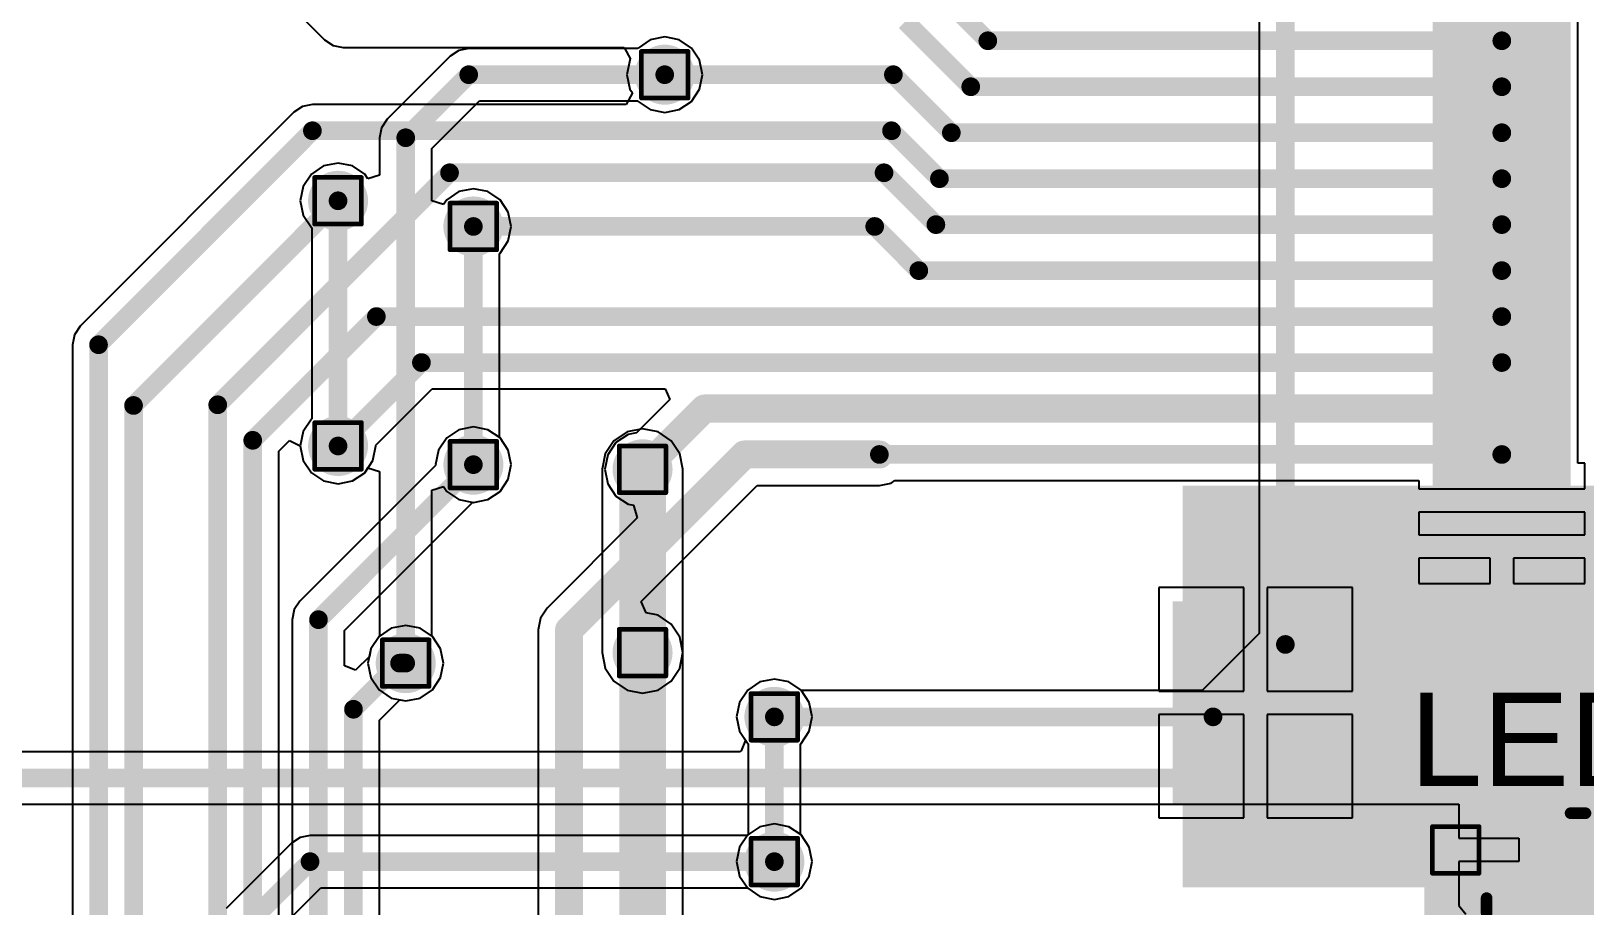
# Model space of a CAD drawing. Header units: millimetres. Extents: x -0.3 to 10.3, y -0.3 to 3.7.
# Drawn here: x 0.453 to 1.119, y 1.629 to 2.004 of the extents above; entities that cross this region are included whole.
import ezdxf

# ---------------------------------------------------------------- set-up
doc = ezdxf.new("R2010")
doc.units = ezdxf.units.MM
doc.header["$MEASUREMENT"] = 0
for name, color, linetype in [('BottomLayer', 5, 'Continuous'), ('BottomPaste', 16, 'Continuous'), ('BottomSolder', 6, 'Continuous'), ('DrillDrawing', 1, 'Continuous'), ('TopLayer', 1, 'Continuous'), ('TopOverlay', 2, 'Continuous'), ('TopPaste', 8, 'Continuous'), ('TopSolder', 216, 'Continuous'), ('ViaHoleLayer', 16, 'Continuous')]:
    doc.layers.add(name, color=color, linetype=linetype)
doc.styles.add('Arial', font='', dxfattribs={"height": 0.2})
doc.styles.get('Arial').set_extended_font_data('Arial')

# ---------------------------------------------------------------- blocks, each defined once
blk = doc.blocks.new('AFC01_S20FCC_00_B_1')
at = {"layer": 'BottomLayer'}
for points in [[(-0.21457, 0.02126), (-0.29331, 0.02126), (-0.29331, 0.08425), (-0.21457, 0.08425)], [(0.21457, 0.08425), (0.29331, 0.08425), (0.29331, 0.02126), (0.21457, 0.02126)], [(-0.1811, -0.07835), (-0.19291, -0.07835), (-0.19291, -0.02717), (-0.1811, -0.02717)], [(-0.16142, -0.07835), (-0.17323, -0.07835), (-0.17323, -0.02717), (-0.16142, -0.02717)], [(-0.14173, -0.07835), (-0.15354, -0.07835), (-0.15354, -0.02717), (-0.14173, -0.02717)], [(-0.12205, -0.07835), (-0.13386, -0.07835), (-0.13386, -0.02717), (-0.12205, -0.02717)], [(-0.10236, -0.07835), (-0.11417, -0.07835), (-0.11417, -0.02717), (-0.10236, -0.02717)], [(-0.08268, -0.07835), (-0.09449, -0.07835), (-0.09449, -0.02717), (-0.08268, -0.02717)], [(-0.06299, -0.07835), (-0.0748, -0.07835), (-0.0748, -0.02717), (-0.06299, -0.02717)], [(-0.04331, -0.07835), (-0.05512, -0.07835), (-0.05512, -0.02717), (-0.04331, -0.02717)], [(-0.02362, -0.07835), (-0.03543, -0.07835), (-0.03543, -0.02717), (-0.02362, -0.02717)], [(-0.00394, -0.07835), (-0.01575, -0.07835), (-0.01575, -0.02717), (-0.00394, -0.02717)], [(0.01575, -0.07835), (0.00394, -0.07835), (0.00394, -0.02717), (0.01575, -0.02717)], [(0.03543, -0.07835), (0.02362, -0.07835), (0.02362, -0.02717), (0.03543, -0.02717)], [(0.05512, -0.07835), (0.04331, -0.07835), (0.04331, -0.02717), (0.05512, -0.02717)], [(0.0748, -0.07835), (0.06299, -0.07835), (0.06299, -0.02717), (0.0748, -0.02717)], [(0.09449, -0.07835), (0.08268, -0.07835), (0.08268, -0.02717), (0.09449, -0.02717)], [(0.11417, -0.07835), (0.10236, -0.07835), (0.10236, -0.02717), (0.11417, -0.02717)], [(0.13386, -0.07835), (0.12205, -0.07835), (0.12205, -0.02717), (0.13386, -0.02717)], [(0.15354, -0.07835), (0.14173, -0.07835), (0.14173, -0.02717), (0.15354, -0.02717)], [(0.17323, -0.07835), (0.16142, -0.07835), (0.16142, -0.02717), (0.17323, -0.02717)], [(0.19291, -0.07835), (0.1811, -0.07835), (0.1811, -0.02717), (0.19291, -0.02717)]]:
    blk.add_hatch(color=5, dxfattribs=at).paths.add_polyline_path(points)
at = {"layer": 'BottomPaste'}
for points in [[(-0.21457, 0.02126), (-0.29331, 0.02126), (-0.29331, 0.08425), (-0.21457, 0.08425)], [(0.21457, 0.08425), (0.29331, 0.08425), (0.29331, 0.02126), (0.21457, 0.02126)], [(-0.1811, -0.07835), (-0.19291, -0.07835), (-0.19291, -0.02717), (-0.1811, -0.02717)], [(-0.16142, -0.07835), (-0.17323, -0.07835), (-0.17323, -0.02717), (-0.16142, -0.02717)], [(-0.14173, -0.07835), (-0.15354, -0.07835), (-0.15354, -0.02717), (-0.14173, -0.02717)], [(-0.12205, -0.07835), (-0.13386, -0.07835), (-0.13386, -0.02717), (-0.12205, -0.02717)], [(-0.10236, -0.07835), (-0.11417, -0.07835), (-0.11417, -0.02717), (-0.10236, -0.02717)], [(-0.08268, -0.07835), (-0.09449, -0.07835), (-0.09449, -0.02717), (-0.08268, -0.02717)], [(-0.06299, -0.07835), (-0.0748, -0.07835), (-0.0748, -0.02717), (-0.06299, -0.02717)], [(-0.04331, -0.07835), (-0.05512, -0.07835), (-0.05512, -0.02717), (-0.04331, -0.02717)], [(-0.02362, -0.07835), (-0.03543, -0.07835), (-0.03543, -0.02717), (-0.02362, -0.02717)], [(-0.00394, -0.07835), (-0.01575, -0.07835), (-0.01575, -0.02717), (-0.00394, -0.02717)], [(0.01575, -0.07835), (0.00394, -0.07835), (0.00394, -0.02717), (0.01575, -0.02717)], [(0.03543, -0.07835), (0.02362, -0.07835), (0.02362, -0.02717), (0.03543, -0.02717)], [(0.05512, -0.07835), (0.04331, -0.07835), (0.04331, -0.02717), (0.05512, -0.02717)], [(0.0748, -0.07835), (0.06299, -0.07835), (0.06299, -0.02717), (0.0748, -0.02717)], [(0.09449, -0.07835), (0.08268, -0.07835), (0.08268, -0.02717), (0.09449, -0.02717)], [(0.11417, -0.07835), (0.10236, -0.07835), (0.10236, -0.02717), (0.11417, -0.02717)], [(0.13386, -0.07835), (0.12205, -0.07835), (0.12205, -0.02717), (0.13386, -0.02717)], [(0.15354, -0.07835), (0.14173, -0.07835), (0.14173, -0.02717), (0.15354, -0.02717)], [(0.17323, -0.07835), (0.16142, -0.07835), (0.16142, -0.02717), (0.17323, -0.02717)], [(0.19291, -0.07835), (0.1811, -0.07835), (0.1811, -0.02717), (0.19291, -0.02717)]]:
    blk.add_hatch(color=16, dxfattribs=at).paths.add_polyline_path(points)
at = {"layer": 'BottomSolder'}
for points in [[(-0.21057, 0.01726), (-0.29731, 0.01726), (-0.29731, 0.08825), (-0.21057, 0.08825)], [(0.21057, 0.08825), (0.29731, 0.08825), (0.29731, 0.01726), (0.21057, 0.01726)], [(-0.1771, -0.08235), (-0.19691, -0.08235), (-0.19691, -0.02317), (-0.1771, -0.02317)], [(-0.15742, -0.08235), (-0.17723, -0.08235), (-0.17723, -0.02317), (-0.15742, -0.02317)], [(-0.13773, -0.08235), (-0.15754, -0.08235), (-0.15754, -0.02317), (-0.13773, -0.02317)], [(-0.11805, -0.08235), (-0.13786, -0.08235), (-0.13786, -0.02317), (-0.11805, -0.02317)], [(-0.09836, -0.08235), (-0.11817, -0.08235), (-0.11817, -0.02317), (-0.09836, -0.02317)], [(-0.07868, -0.08235), (-0.09849, -0.08235), (-0.09849, -0.02317), (-0.07868, -0.02317)], [(-0.05899, -0.08235), (-0.0788, -0.08235), (-0.0788, -0.02317), (-0.05899, -0.02317)], [(-0.03931, -0.08235), (-0.05912, -0.08235), (-0.05912, -0.02317), (-0.03931, -0.02317)], [(-0.01962, -0.08235), (-0.03943, -0.08235), (-0.03943, -0.02317), (-0.01962, -0.02317)], [(0.00006, -0.08235), (-0.01975, -0.08235), (-0.01975, -0.02317), (0.00006, -0.02317)], [(0.01975, -0.08235), (-0.00006, -0.08235), (-0.00006, -0.02317), (0.01975, -0.02317)], [(0.03943, -0.08235), (0.01962, -0.08235), (0.01962, -0.02317), (0.03943, -0.02317)], [(0.05912, -0.08235), (0.03931, -0.08235), (0.03931, -0.02317), (0.05912, -0.02317)], [(0.0788, -0.08235), (0.05899, -0.08235), (0.05899, -0.02317), (0.0788, -0.02317)], [(0.09849, -0.08235), (0.07868, -0.08235), (0.07868, -0.02317), (0.09849, -0.02317)], [(0.11817, -0.08235), (0.09836, -0.08235), (0.09836, -0.02317), (0.11817, -0.02317)], [(0.13786, -0.08235), (0.11805, -0.08235), (0.11805, -0.02317), (0.13786, -0.02317)], [(0.15754, -0.08235), (0.13773, -0.08235), (0.13773, -0.02317), (0.15754, -0.02317)], [(0.17723, -0.08235), (0.15742, -0.08235), (0.15742, -0.02317), (0.17723, -0.02317)], [(0.19691, -0.08235), (0.1771, -0.08235), (0.1771, -0.02317), (0.19691, -0.02317)]]:
    blk.add_hatch(color=6, dxfattribs=at).paths.add_polyline_path(points)
blk = doc.blocks.new('SK6812_EC20_5')
at = {"layer": 'TopLayer'}
for points in [[(-0.04134, 0.0374), (-0.00984, 0.0374), (-0.00984, 0.00984), (-0.04134, 0.00984)], [(0.00984, 0.0374), (0.04134, 0.0374), (0.04134, 0.00984), (0.00984, 0.00984)], [(-0.04134, -0.00984), (-0.00984, -0.00984), (-0.00984, -0.0374), (-0.04134, -0.0374)], [(0.00984, -0.00984), (0.04134, -0.00984), (0.04134, -0.0374), (0.00984, -0.0374)]]:
    blk.add_hatch(color=1, dxfattribs=at).paths.add_polyline_path(points)
at = {"layer": 'TopPaste'}
for points in [[(-0.04134, 0.0374), (-0.00984, 0.0374), (-0.00984, 0.00984), (-0.04134, 0.00984)], [(0.00984, 0.0374), (0.04134, 0.0374), (0.04134, 0.00984), (0.00984, 0.00984)], [(-0.04134, -0.00984), (-0.00984, -0.00984), (-0.00984, -0.0374), (-0.04134, -0.0374)], [(0.00984, -0.00984), (0.04134, -0.00984), (0.04134, -0.0374), (0.00984, -0.0374)]]:
    blk.add_hatch(color=8, dxfattribs=at).paths.add_polyline_path(points)
at = {"layer": 'TopSolder'}
for points in [[(-0.04534, 0.0414), (-0.00584, 0.0414), (-0.00584, 0.00584), (-0.04534, 0.00584)], [(0.00584, 0.0414), (0.04534, 0.0414), (0.04534, 0.00584), (0.00584, 0.00584)], [(-0.04534, -0.00584), (-0.00584, -0.00584), (-0.00584, -0.0414), (-0.04534, -0.0414)], [(0.00584, -0.00584), (0.04534, -0.00584), (0.04534, -0.0414), (0.00584, -0.0414)]]:
    blk.add_hatch(color=216, dxfattribs=at).paths.add_polyline_path(points)
at = {"layer": 'TopOverlay', "const_width": 0.005}
for points in [[(-0.00337, 0.03937), (0.003, 0.03937)], [(-0.03937, -0.00337), (-0.03937, 0.003)], [(0.03937, -0.00337), (0.03937, 0.003)], [(0.048, -0.024), (0.053, -0.019)], [(0.053, -0.029), (0.053, -0.019)], [(0.048, -0.024), (0.053, -0.029)], [(-0.00337, -0.03937), (0.003, -0.03937)]]:
    blk.add_lwpolyline(points, dxfattribs=at)
at = {"layer": 'TopOverlay', "const_width": 0.0025}
for points in [[(-0.00462, 0.03937, 1), (-0.00212, 0.03937, 1)], [(0.00175, 0.03937, 1), (0.00425, 0.03937, 1)], [(-0.04062, 0.003, 1), (-0.03812, 0.003, 1)], [(0.03812, 0.003, 1), (0.04062, 0.003, 1)], [(-0.04062, -0.00337, 1), (-0.03812, -0.00337, 1)], [(0.03812, -0.00337, 1), (0.04062, -0.00337, 1)], [(0.05175, -0.019, 1), (0.05425, -0.019, 1)], [(0.05175, -0.019, 1), (0.05425, -0.019, 1)], [(0.04675, -0.024, 1), (0.04925, -0.024, 1)], [(0.04675, -0.024, 1), (0.04925, -0.024, 1)], [(0.05175, -0.029, 1), (0.05425, -0.029, 1)], [(0.05175, -0.029, 1), (0.05425, -0.029, 1)], [(-0.00462, -0.03937, 1), (-0.00212, -0.03937, 1)], [(0.00175, -0.03937, 1), (0.00425, -0.03937, 1)]]:
    blk.add_lwpolyline(points, format="xyb", close=True, dxfattribs=at)

msp = doc.modelspace()

# ---------------------------------------------------------------- hatches: boundary and pattern name
at = {"layer": 'BottomLayer'}
h = msp.add_hatch(color=5, dxfattribs=at)
edge = h.paths.add_edge_path()
edge.add_arc((0.725, 1.985), 0.00886, 0, 360)
h = msp.add_hatch(color=5, dxfattribs=at)
edge = h.paths.add_edge_path()
edge.add_arc((0.585, 1.931), 0.00886, 0, 360)
h = msp.add_hatch(color=5, dxfattribs=at)
edge = h.paths.add_edge_path()
edge.add_arc((0.643, 1.92), 0.00886, 0, 360)
h = msp.add_hatch(color=5, dxfattribs=at)
edge = h.paths.add_edge_path()
edge.add_arc((0.585, 1.826), 0.00886, 0, 360)
h = msp.add_hatch(color=5, dxfattribs=at)
edge = h.paths.add_edge_path()
edge.add_arc((0.643, 1.818), 0.00886, 0, 360)
h = msp.add_hatch(color=5, dxfattribs=at)
edge = h.paths.add_edge_path()
edge.add_arc((0.7155, 1.816), 0.00886, 0, 360)
for points in [[(0.947, 1.637), (1.12612, 1.637), (1.12612, 1.809), (0.947, 1.809)], [(1.12612, 1.67137), (1.05062, 1.67137), (1.05062, 0.61637), (1.12612, 0.61637)]]:
    msp.add_hatch(color=5, dxfattribs=at).paths.add_polyline_path(points)
h = msp.add_hatch(color=5, dxfattribs=at)
edge = h.paths.add_edge_path()
edge.add_arc((0.7155, 1.7375), 0.00886, 0, 360)
h = msp.add_hatch(color=5, dxfattribs=at)
edge = h.paths.add_edge_path()
edge.add_arc((0.614, 1.733), 0.00886, 0, 360)
h = msp.add_hatch(color=5, dxfattribs=at)
edge = h.paths.add_edge_path()
edge.add_arc((0.772, 1.71), 0.00886, 0, 360)
h = msp.add_hatch(color=5, dxfattribs=at)
edge = h.paths.add_edge_path()
edge.add_arc((1.064, 1.65299), 0.00886, 0, 360)
h = msp.add_hatch(color=5, dxfattribs=at)
edge = h.paths.add_edge_path()
edge.add_arc((0.772, 1.648), 0.00886, 0, 360)
at = {"layer": 'BottomSolder'}
h = msp.add_hatch(color=6, dxfattribs=at)
edge = h.paths.add_edge_path()
edge.add_arc((0.725, 1.985), 0.01286, 0, 360)
h = msp.add_hatch(color=6, dxfattribs=at)
edge = h.paths.add_edge_path()
edge.add_arc((0.585, 1.931), 0.01286, 0, 360)
h = msp.add_hatch(color=6, dxfattribs=at)
edge = h.paths.add_edge_path()
edge.add_arc((0.643, 1.92), 0.01286, 0, 360)
h = msp.add_hatch(color=6, dxfattribs=at)
edge = h.paths.add_edge_path()
edge.add_arc((0.585, 1.826), 0.01286, 0, 360)
h = msp.add_hatch(color=6, dxfattribs=at)
edge = h.paths.add_edge_path()
edge.add_arc((0.643, 1.818), 0.01286, 0, 360)
h = msp.add_hatch(color=6, dxfattribs=at)
edge = h.paths.add_edge_path()
edge.add_arc((0.7155, 1.816), 0.01286, 0, 360)
h = msp.add_hatch(color=6, dxfattribs=at)
edge = h.paths.add_edge_path()
edge.add_arc((0.614, 1.733), 0.01286, 0, 360)
h = msp.add_hatch(color=6, dxfattribs=at)
edge = h.paths.add_edge_path()
edge.add_arc((0.7155, 1.7375), 0.01286, 0, 360)
h = msp.add_hatch(color=6, dxfattribs=at)
edge = h.paths.add_edge_path()
edge.add_arc((0.772, 1.71), 0.01286, 0, 360)
h = msp.add_hatch(color=6, dxfattribs=at)
edge = h.paths.add_edge_path()
edge.add_arc((1.064, 1.65299), 0.01286, 0, 360)
h = msp.add_hatch(color=6, dxfattribs=at)
edge = h.paths.add_edge_path()
edge.add_arc((0.772, 1.648), 0.01286, 0, 360)
at = {"layer": 'TopLayer'}
h = msp.add_hatch(color=1, dxfattribs=at)
edge = h.paths.add_edge_path()
edge.add_arc((0.725, 1.985), 0.00886, 0, 360)
h = msp.add_hatch(color=1, dxfattribs=at)
edge = h.paths.add_edge_path()
edge.add_arc((0.585, 1.931), 0.00886, 0, 360)
h = msp.add_hatch(color=1, dxfattribs=at)
edge = h.paths.add_edge_path()
edge.add_arc((0.643, 1.92), 0.00886, 0, 360)
h = msp.add_hatch(color=1, dxfattribs=at)
edge = h.paths.add_edge_path()
edge.add_arc((0.585, 1.826), 0.00886, 0, 360)
h = msp.add_hatch(color=1, dxfattribs=at)
edge = h.paths.add_edge_path()
edge.add_arc((0.643, 1.818), 0.00886, 0, 360)
h = msp.add_hatch(color=1, dxfattribs=at)
edge = h.paths.add_edge_path()
edge.add_arc((0.7155, 1.816), 0.00886, 0, 360)
h = msp.add_hatch(color=1, dxfattribs=at)
edge = h.paths.add_edge_path()
edge.add_arc((0.7155, 1.7375), 0.00886, 0, 360)
h = msp.add_hatch(color=1, dxfattribs=at)
edge = h.paths.add_edge_path()
edge.add_arc((0.614, 1.733), 0.00886, 0, 360)
h = msp.add_hatch(color=1, dxfattribs=at)
edge = h.paths.add_edge_path()
edge.add_arc((0.772, 1.71), 0.00886, 0, 360)
h = msp.add_hatch(color=1, dxfattribs=at)
edge = h.paths.add_edge_path()
edge.add_arc((1.064, 1.65299), 0.00886, 0, 360)
h = msp.add_hatch(color=1, dxfattribs=at)
edge = h.paths.add_edge_path()
edge.add_arc((0.772, 1.648), 0.00886, 0, 360)
at = {"layer": 'TopSolder'}
h = msp.add_hatch(color=216, dxfattribs=at)
edge = h.paths.add_edge_path()
edge.add_arc((0.725, 1.985), 0.01286, 0, 360)
h = msp.add_hatch(color=216, dxfattribs=at)
edge = h.paths.add_edge_path()
edge.add_arc((0.585, 1.931), 0.01286, 0, 360)
h = msp.add_hatch(color=216, dxfattribs=at)
edge = h.paths.add_edge_path()
edge.add_arc((0.643, 1.92), 0.01286, 0, 360)
h = msp.add_hatch(color=216, dxfattribs=at)
edge = h.paths.add_edge_path()
edge.add_arc((0.585, 1.826), 0.01286, 0, 360)
h = msp.add_hatch(color=216, dxfattribs=at)
edge = h.paths.add_edge_path()
edge.add_arc((0.643, 1.818), 0.01286, 0, 360)
h = msp.add_hatch(color=216, dxfattribs=at)
edge = h.paths.add_edge_path()
edge.add_arc((0.7155, 1.816), 0.01286, 0, 360)
h = msp.add_hatch(color=216, dxfattribs=at)
edge = h.paths.add_edge_path()
edge.add_arc((0.614, 1.733), 0.01286, 0, 360)
h = msp.add_hatch(color=216, dxfattribs=at)
edge = h.paths.add_edge_path()
edge.add_arc((0.7155, 1.7375), 0.01286, 0, 360)
h = msp.add_hatch(color=216, dxfattribs=at)
edge = h.paths.add_edge_path()
edge.add_arc((0.772, 1.71), 0.01286, 0, 360)
h = msp.add_hatch(color=216, dxfattribs=at)
edge = h.paths.add_edge_path()
edge.add_arc((1.064, 1.65299), 0.01286, 0, 360)
h = msp.add_hatch(color=216, dxfattribs=at)
edge = h.paths.add_edge_path()
edge.add_arc((0.772, 1.648), 0.01286, 0, 360)
at = {"layer": 'ViaHoleLayer'}
h = msp.add_hatch(color=16, dxfattribs=at)
edge = h.paths.add_edge_path()
edge.add_arc((0.725, 1.985), 0.00591, 0, 360)
h = msp.add_hatch(color=16, dxfattribs=at)
edge = h.paths.add_edge_path()
edge.add_arc((0.585, 1.931), 0.00591, 0, 360)
h = msp.add_hatch(color=16, dxfattribs=at)
edge = h.paths.add_edge_path()
edge.add_arc((0.643, 1.92), 0.00591, 0, 360)
h = msp.add_hatch(color=16, dxfattribs=at)
edge = h.paths.add_edge_path()
edge.add_arc((0.585, 1.826), 0.00591, 0, 360)
h = msp.add_hatch(color=16, dxfattribs=at)
edge = h.paths.add_edge_path()
edge.add_arc((0.643, 1.818), 0.00591, 0, 360)
h = msp.add_hatch(color=16, dxfattribs=at)
edge = h.paths.add_edge_path()
edge.add_arc((0.7155, 1.816), 0.00591, 0, 360)
h = msp.add_hatch(color=16, dxfattribs=at)
edge = h.paths.add_edge_path()
edge.add_arc((0.614, 1.733), 0.00591, 0, 360)
h = msp.add_hatch(color=16, dxfattribs=at)
edge = h.paths.add_edge_path()
edge.add_arc((0.7155, 1.7375), 0.00591, 0, 360)
h = msp.add_hatch(color=16, dxfattribs=at)
edge = h.paths.add_edge_path()
edge.add_arc((0.772, 1.71), 0.00591, 0, 360)
h = msp.add_hatch(color=16, dxfattribs=at)
edge = h.paths.add_edge_path()
edge.add_arc((1.064, 1.65299), 0.00591, 0, 360)
h = msp.add_hatch(color=16, dxfattribs=at)
edge = h.paths.add_edge_path()
edge.add_arc((0.772, 1.648), 0.00591, 0, 360)

# ---------------------------------------------------------------- linework, layer by layer
at = {"layer": 'BottomLayer'}
for p, q in [((1.11633, 1.98662), (1.11633, 2.02564)), ((0.56775, 2.01139), (0.57926, 1.99988)), ((0.57926, 1.99988), (0.5829, 1.99745)), ((0.5829, 1.99745), (0.58719, 1.9966)), ((0.58719, 1.9966), (0.58719, 1.9966)), ((0.58719, 1.9966), (0.70766, 1.9966)), ((0.70766, 1.9966), (0.71033, 1.9916)), ((0.71006, 1.99119), (0.70883, 1.985)), ((0.71033, 1.9916), (0.71006, 1.99119)), ((0.70883, 1.985), (0.71006, 1.97881)), ((1.11633, 1.94725), (1.11633, 1.98662)), ((0.71006, 1.97881), (0.71113, 1.97722)), ((0.56971, 1.97136), (0.56607, 1.96893)), ((0.574, 1.97222), (0.56971, 1.97136)), ((0.70846, 1.97222), (0.574, 1.97222)), ((0.574, 1.97222), (0.574, 1.97222)), ((0.71113, 1.97722), (0.70846, 1.97222)), ((0.56607, 1.96893), (0.47442, 1.87728)), ((1.11633, 1.90788), (1.11633, 1.94725)), ((1.11633, 1.86851), (1.11633, 1.90788)), ((0.47199, 1.87364), (0.47113, 1.86935)), ((0.47442, 1.87728), (0.47199, 1.87364)), ((0.47113, 1.86935), (0.47113, 1.86935)), ((0.47113, 1.86935), (0.47113, -0.26)), ((1.11633, 1.81858), (1.11633, 1.86851)), ((0.60112, 1.82626), (0.62538, 1.85052)), ((0.62538, 1.85052), (0.72524, 1.85052)), ((0.72715, 1.8459), (0.71291, 1.83165)), ((0.72524, 1.85052), (0.72715, 1.8459)), ((0.63681, 1.83294), (0.63157, 1.82943)), ((0.643, 1.83417), (0.63681, 1.83294)), ((0.64919, 1.83294), (0.643, 1.83417)), ((0.65443, 1.82943), (0.64919, 1.83294)), ((0.71291, 1.83165), (0.70931, 1.83094)), ((0.55964, 1.82378), (0.5642, 1.82834)), ((0.5642, 1.82834), (0.56883, 1.826)), ((0.56883, 1.826), (0.57006, 1.81981)), ((0.59994, 1.81981), (0.60117, 1.826)), ((0.60117, 1.826), (0.60112, 1.82626)), ((0.63157, 1.82943), (0.62806, 1.82419)), ((0.65794, 1.82419), (0.65443, 1.82943)), ((0.70407, 1.82743), (0.70056, 1.82219)), ((0.70931, 1.83094), (0.70407, 1.82743)), ((0.55964, -0.02477), (0.55964, 1.82378)), ((0.57006, 1.81981), (0.57357, 1.81457)), ((0.59643, 1.81457), (0.59994, 1.81981)), ((0.62806, 1.82419), (0.62683, 1.818)), ((0.65917, 1.818), (0.65794, 1.82419)), ((0.70056, 1.82219), (0.69933, 1.816)), ((1.11933, 1.81858), (1.11633, 1.81858)), ((1.11933, 1.80768), (1.11933, 1.81858)), ((0.62688, 1.81774), (0.56869, 1.75955)), ((0.57357, 1.81457), (0.57881, 1.81106)), ((0.59119, 1.81106), (0.59643, 1.81457)), ((0.62683, 1.818), (0.62688, 1.81774)), ((0.65443, 1.80657), (0.65794, 1.81181)), ((0.65794, 1.81181), (0.65917, 1.818)), ((0.69933, 1.816), (0.70056, 1.80981)), ((0.57881, 1.81106), (0.585, 1.80983)), ((0.585, 1.80983), (0.59119, 1.81106)), ((0.64919, 1.80306), (0.65443, 1.80657)), ((0.70056, 1.80981), (0.70407, 1.80457)), ((0.71497, 1.75944), (0.76464, 1.80911)), ((0.76464, 1.80911), (0.817, 1.80911)), ((0.817, 1.80911), (0.82207, 1.81012)), ((0.82207, 1.81012), (0.82361, 1.81115)), ((0.82361, 1.81115), (1.04815, 1.81115)), ((1.04815, 1.81115), (1.04815, 1.80768)), ((1.04815, 1.80768), (1.08374, 1.80768)), ((1.08374, 1.80768), (1.11933, 1.80768)), ((0.58783, 1.74697), (0.64274, 1.80188)), ((0.64274, 1.80188), (0.643, 1.80183)), ((0.643, 1.80183), (0.64919, 1.80306)), ((0.70407, 1.80457), (0.70931, 1.80106)), ((0.70931, 1.80106), (0.71158, 1.80061)), ((0.71158, 1.80061), (0.71323, 1.79519)), ((0.71323, 1.79519), (0.67463, 1.75659)), ((1.08374, 1.79768), (1.04815, 1.79768)), ((1.04815, 1.79768), (1.04815, 1.78799)), ((1.11933, 1.79768), (1.08374, 1.79768)), ((1.11933, 1.78799), (1.11933, 1.79768)), ((1.04815, 1.78799), (1.08374, 1.78799)), ((1.08374, 1.78799), (1.11933, 1.78799)), ((1.07874, 1.77799), (1.04815, 1.77799)), ((1.04815, 1.77799), (1.04815, 1.76709)), ((1.07874, 1.76709), (1.07874, 1.77799)), ((1.11933, 1.77799), (1.08874, 1.77799)), ((1.08874, 1.77799), (1.08874, 1.76709)), ((1.11933, 1.76709), (1.11933, 1.77799)), ((0.97323, 1.76543), (0.93673, 1.76543)), ((0.93673, 1.76543), (0.93673, 1.72106)), ((0.97323, 1.72106), (0.97323, 1.76543)), ((1.01972, 1.76543), (0.98323, 1.76543)), ((0.98323, 1.76543), (0.98323, 1.72106)), ((1.01972, 1.72106), (1.01972, 1.76543)), ((1.04815, 1.76709), (1.07874, 1.76709)), ((1.08874, 1.76709), (1.11933, 1.76709)), ((0.56869, 1.75955), (0.56626, 1.75591)), ((0.71711, 1.75451), (0.71497, 1.75944)), ((0.56626, 1.75591), (0.5654, 1.75162)), ((0.5654, 1.75162), (0.5654, 1.75162)), ((0.5654, 1.75162), (0.5654, -0.02694)), ((0.67175, 1.75229), (0.67075, 1.74721)), ((0.67463, 1.75659), (0.67175, 1.75229)), ((0.72213, 1.75351), (0.71711, 1.75451)), ((0.72776, 1.74976), (0.72213, 1.75351)), ((0.58783, 1.73186), (0.58783, 1.74697)), ((0.60781, 1.74794), (0.60257, 1.74443)), ((0.614, 1.74917), (0.60781, 1.74794)), ((0.62019, 1.74794), (0.614, 1.74917)), ((0.62543, 1.74443), (0.62019, 1.74794)), ((0.67075, 1.74721), (0.67075, 1.1432)), ((0.73151, 1.74413), (0.72776, 1.74976)), ((0.59906, 1.73919), (0.59841, 1.7359)), ((0.60257, 1.74443), (0.59906, 1.73919)), ((0.62894, 1.73919), (0.62543, 1.74443)), ((0.63017, 1.733), (0.62894, 1.73919)), ((0.73283, 1.7375), (0.73151, 1.74413)), ((0.59245, 1.72994), (0.58783, 1.73186)), ((0.59841, 1.7359), (0.59245, 1.72994)), ((0.62894, 1.72681), (0.63017, 1.733)), ((0.73283, 0.03289), (0.73283, 1.7375)), ((0.62543, 1.72157), (0.62894, 1.72681)), ((0.76581, 1.72494), (0.76057, 1.72143)), ((0.772, 1.72617), (0.76581, 1.72494)), ((0.77819, 1.72494), (0.772, 1.72617)), ((0.78343, 1.72143), (0.77819, 1.72494)), ((0.62019, 1.71806), (0.62543, 1.72157)), ((0.76057, 1.72143), (0.75706, 1.71619)), ((0.78694, 1.71619), (0.78343, 1.72143)), ((0.93673, 1.72106), (0.97323, 1.72106)), ((0.98323, 1.72106), (1.01972, 1.72106)), ((0.60283, 1.7086), (0.61155, 1.71732)), ((0.61155, 1.71732), (0.614, 1.71683)), ((0.614, 1.71683), (0.62019, 1.71806)), ((0.75706, 1.71619), (0.75583, 1.71)), ((0.78817, 1.71), (0.78694, 1.71619)), ((0.60283, 1.13887), (0.60283, 1.7086)), ((0.75583, 1.71), (0.75706, 1.70381)), ((0.78694, 1.70381), (0.78817, 1.71)), ((0.97323, 1.71106), (0.93673, 1.71106)), ((0.93673, 1.71106), (0.93673, 1.66669)), ((0.97323, 1.66669), (0.97323, 1.71106)), ((1.01972, 1.71106), (0.98323, 1.71106)), ((0.98323, 1.71106), (0.98323, 1.66669)), ((1.01972, 1.66669), (1.01972, 1.71106)), ((0.75706, 1.70381), (0.76057, 1.69857)), ((0.76057, 1.69857), (0.76078, 1.69842)), ((0.76078, 1.69842), (0.76078, 1.65958)), ((0.78322, 1.69842), (0.78343, 1.69857)), ((0.78322, 1.65958), (0.78322, 1.69842)), ((0.78343, 1.69857), (0.78694, 1.70381)), ((0.93673, 1.66669), (0.97323, 1.66669)), ((0.98323, 1.66669), (1.01972, 1.66669)), ((0.76057, 1.65943), (0.75706, 1.65419)), ((0.76078, 1.65958), (0.76057, 1.65943)), ((0.78343, 1.65943), (0.78322, 1.65958)), ((0.78694, 1.65419), (0.78343, 1.65943)), ((0.75706, 1.65419), (0.75583, 1.648)), ((0.78817, 1.648), (0.78694, 1.65419)), ((0.75583, 1.648), (0.75706, 1.64181)), ((0.78694, 1.64181), (0.78817, 1.648)), ((0.75706, 1.64181), (0.76057, 1.63657)), ((0.78343, 1.63657), (0.78694, 1.64181)), ((0.76057, 1.63657), (0.76581, 1.63306)), ((0.76581, 1.63306), (0.772, 1.63183)), ((0.772, 1.63183), (0.77819, 1.63306)), ((0.77819, 1.63306), (0.78343, 1.63657))]:
    msp.add_line(p, q, dxfattribs=at)
for points, const_width in [([(0.839, 2.024), (0.86347, 1.99953)], 0.008), ([(0.82819, 2.00781), (0.85616, 1.97984)], 0.008), ([(0.86347, 1.99953), (1.08376, 1.99953)], 0.008), ([(0.725, 1.985), (0.823, 1.985)], 0.008), ([(0.823, 1.985), (0.84784, 1.96016)], 0.008), ([(0.85616, 1.97984), (1.08376, 1.97984)], 0.008), ([(0.48235, 1.86935), (0.574, 1.961)], 0.008), ([(0.574, 1.961), (0.82221, 1.961)], 0.008), ([(0.82221, 1.961), (0.84274, 1.94047)], 0.008), ([(0.84784, 1.96016), (1.08374, 1.96016)], 0.008), ([(1.08374, 1.96016), (1.08376, 1.96016)], 0.008), ([(0.53343, 1.84364), (0.63279, 1.943)], 0.008), ([(0.63279, 1.943), (0.819, 1.943)], 0.008), ([(0.819, 1.943), (0.84121, 1.92079)], 0.008), ([(0.84274, 1.94047), (1.08376, 1.94047)], 0.008), ([(0.49735, 1.84335), (0.585, 1.931)], 0.008), ([(0.84121, 1.92079), (1.08376, 1.92079)], 0.008), ([(0.643, 1.92), (0.815, 1.92)], 0.008), ([(0.815, 1.92), (0.8339, 1.9011)], 0.008), ([(0.8339, 1.9011), (1.08374, 1.9011)], 0.008), ([(1.08374, 1.9011), (1.08376, 1.9011)], 0.008), ([(0.54843, 1.82843), (0.60142, 1.88142)], 0.008), ([(0.60142, 1.88142), (1.08376, 1.88142)], 0.008), ([(0.48235, -0.28565), (0.48235, 1.86935)], 0.008), ([(0.585, 1.826), (0.62073, 1.86173)], 0.008), ([(0.62073, 1.86173), (1.08376, 1.86173)], 0.008), ([(0.49735, -0.27336), (0.49735, 1.84335)], 0.008), ([(0.53343, -0.03236), (0.53343, 1.84364)], 0.008), ([(0.71575, 1.81575), (0.74205, 1.84205)], 0.012), ([(0.74205, 1.84205), (1.08374, 1.84205)], 0.012), ([(1.08374, 1.84205), (1.08376, 1.84205)], 0.012), ([(0.54843, -0.03857), (0.54843, 1.82843)], 0.008), ([(0.684, 1.74721), (0.75915, 1.82236)], 0.012), ([(0.75915, 1.82236), (0.817, 1.82236)], 0.012), ([(0.817, 1.82236), (1.08374, 1.82236)], 0.008), ([(1.08374, 1.82236), (1.08376, 1.82236)], 0.008), ([(0.57662, 1.75162), (0.643, 1.818)], 0.008), ([(0.57662, -0.03538), (0.57662, 1.75162)], 0.008), ([(0.684, 0.0631), (0.684, 1.74721)], 0.012), ([(0.7155, 0.03289), (0.7155, 1.7375)], 0.02), ([(0.59162, 1.71325), (0.61137, 1.733)], 0.008), ([(0.61137, 1.733), (0.614, 1.733)], 0.008), ([(0.59162, -0.04538), (0.59162, 1.71325)], 0.008), ([(0.772, 1.648), (0.772, 1.71)], 0.008)]:
    msp.add_lwpolyline(points, dxfattribs=dict(at, const_width=const_width))
for points, const_width in [([(0.86147, 1.99953, 1), (0.86547, 1.99953, 1)], 0.004), ([(0.86147, 1.99953, 1), (0.86547, 1.99953, 1)], 0.004), ([(1.08176, 1.99953, 1), (1.08576, 1.99953, 1)], 0.004), ([(0.723, 1.985, 1), (0.727, 1.985, 1)], 0.004), ([(0.821, 1.985, 1), (0.825, 1.985, 1)], 0.004), ([(0.821, 1.985, 1), (0.825, 1.985, 1)], 0.004), ([(0.85416, 1.97984, 1), (0.85816, 1.97984, 1)], 0.004), ([(0.85416, 1.97984, 1), (0.85816, 1.97984, 1)], 0.004), ([(1.08176, 1.97984, 1), (1.08576, 1.97984, 1)], 0.004), ([(0.572, 1.961, 1), (0.576, 1.961, 1)], 0.004), ([(0.572, 1.961, 1), (0.576, 1.961, 1)], 0.004), ([(0.82021, 1.961, 1), (0.82421, 1.961, 1)], 0.004), ([(0.82021, 1.961, 1), (0.82421, 1.961, 1)], 0.004), ([(0.84584, 1.96016, 1), (0.84984, 1.96016, 1)], 0.004), ([(0.84584, 1.96016, 1), (0.84984, 1.96016, 1)], 0.004), ([(1.08174, 1.96016, 1), (1.08574, 1.96016, 1)], 0.004), ([(1.08174, 1.96016, 1), (1.08574, 1.96016, 1)], 0.004), ([(1.08176, 1.96016, 1), (1.08576, 1.96016, 1)], 0.004), ([(0.63079, 1.943, 1), (0.63479, 1.943, 1)], 0.004), ([(0.63079, 1.943, 1), (0.63479, 1.943, 1)], 0.004), ([(0.817, 1.943, 1), (0.821, 1.943, 1)], 0.004), ([(0.817, 1.943, 1), (0.821, 1.943, 1)], 0.004), ([(0.84074, 1.94047, 1), (0.84474, 1.94047, 1)], 0.004), ([(0.84074, 1.94047, 1), (0.84474, 1.94047, 1)], 0.004), ([(1.08176, 1.94047, 1), (1.08576, 1.94047, 1)], 0.004), ([(0.583, 1.931, 1), (0.587, 1.931, 1)], 0.004), ([(0.83921, 1.92079, 1), (0.84321, 1.92079, 1)], 0.004), ([(0.83921, 1.92079, 1), (0.84321, 1.92079, 1)], 0.004), ([(1.08176, 1.92079, 1), (1.08576, 1.92079, 1)], 0.004), ([(0.641, 1.92, 1), (0.645, 1.92, 1)], 0.004), ([(0.813, 1.92, 1), (0.817, 1.92, 1)], 0.004), ([(0.813, 1.92, 1), (0.817, 1.92, 1)], 0.004), ([(0.8319, 1.9011, 1), (0.8359, 1.9011, 1)], 0.004), ([(0.8319, 1.9011, 1), (0.8359, 1.9011, 1)], 0.004), ([(1.08174, 1.9011, 1), (1.08574, 1.9011, 1)], 0.004), ([(1.08174, 1.9011, 1), (1.08574, 1.9011, 1)], 0.004), ([(1.08176, 1.9011, 1), (1.08576, 1.9011, 1)], 0.004), ([(0.59942, 1.88142, 1), (0.60342, 1.88142, 1)], 0.004), ([(0.59942, 1.88142, 1), (0.60342, 1.88142, 1)], 0.004), ([(1.08176, 1.88142, 1), (1.08576, 1.88142, 1)], 0.004), ([(0.48035, 1.86935, 1), (0.48435, 1.86935, 1)], 0.004), ([(0.48035, 1.86935, 1), (0.48435, 1.86935, 1)], 0.004), ([(0.61873, 1.86173, 1), (0.62273, 1.86173, 1)], 0.004), ([(0.61873, 1.86173, 1), (0.62273, 1.86173, 1)], 0.004), ([(1.08176, 1.86173, 1), (1.08576, 1.86173, 1)], 0.004), ([(0.49535, 1.84335, 1), (0.49935, 1.84335, 1)], 0.004), ([(0.49535, 1.84335, 1), (0.49935, 1.84335, 1)], 0.004), ([(0.53143, 1.84364, 1), (0.53543, 1.84364, 1)], 0.004), ([(0.53143, 1.84364, 1), (0.53543, 1.84364, 1)], 0.004), ([(0.73905, 1.84205, 1), (0.74505, 1.84205, 1)], 0.006), ([(0.73905, 1.84205, 1), (0.74505, 1.84205, 1)], 0.006), ([(1.08074, 1.84205, 1), (1.08674, 1.84205, 1)], 0.006), ([(1.08074, 1.84205, 1), (1.08674, 1.84205, 1)], 0.006), ([(1.08076, 1.84205, 1), (1.08676, 1.84205, 1)], 0.006), ([(0.54643, 1.82843, 1), (0.55043, 1.82843, 1)], 0.004), ([(0.54643, 1.82843, 1), (0.55043, 1.82843, 1)], 0.004), ([(0.583, 1.826, 1), (0.587, 1.826, 1)], 0.004), ([(0.75615, 1.82236, 1), (0.76215, 1.82236, 1)], 0.006), ([(0.75615, 1.82236, 1), (0.76215, 1.82236, 1)], 0.006), ([(0.814, 1.82236, 1), (0.82, 1.82236, 1)], 0.006), ([(0.815, 1.82236, 1), (0.819, 1.82236, 1)], 0.004), ([(1.08174, 1.82236, 1), (1.08574, 1.82236, 1)], 0.004), ([(1.08174, 1.82236, 1), (1.08574, 1.82236, 1)], 0.004), ([(1.08176, 1.82236, 1), (1.08576, 1.82236, 1)], 0.004), ([(0.641, 1.818, 1), (0.645, 1.818, 1)], 0.004), ([(0.71275, 1.81575, 1), (0.71875, 1.81575, 1)], 0.006), ([(0.57462, 1.75162, 1), (0.57862, 1.75162, 1)], 0.004), ([(0.57462, 1.75162, 1), (0.57862, 1.75162, 1)], 0.004), ([(0.681, 1.74721, 1), (0.687, 1.74721, 1)], 0.006), ([(0.681, 1.74721, 1), (0.687, 1.74721, 1)], 0.006), ([(0.7105, 1.7375, 1), (0.7205, 1.7375, 1)], 0.01), ([(0.60937, 1.733, 1), (0.61337, 1.733, 1)], 0.004), ([(0.60937, 1.733, 1), (0.61337, 1.733, 1)], 0.004), ([(0.612, 1.733, 1), (0.616, 1.733, 1)], 0.004), ([(0.58962, 1.71325, 1), (0.59362, 1.71325, 1)], 0.004), ([(0.58962, 1.71325, 1), (0.59362, 1.71325, 1)], 0.004), ([(0.77, 1.71, 1), (0.774, 1.71, 1)], 0.004), ([(0.77, 1.648, 1), (0.774, 1.648, 1)], 0.004)]:
    msp.add_lwpolyline(points, format="xyb", close=True, dxfattribs=dict(at, const_width=const_width))
at = {"layer": 'DrillDrawing', "const_width": 0.002}
for points in [[(0.715, 1.995), (0.735, 1.995)], [(0.715, 1.975), (0.715, 1.995)], [(0.735, 1.975), (0.735, 1.995)], [(0.715, 1.975), (0.735, 1.975)], [(0.575, 1.941), (0.595, 1.941)], [(0.575, 1.921), (0.575, 1.941)], [(0.595, 1.921), (0.595, 1.941)], [(0.633, 1.93), (0.653, 1.93)], [(0.633, 1.91), (0.633, 1.93)], [(0.653, 1.91), (0.653, 1.93)], [(0.575, 1.921), (0.595, 1.921)], [(0.633, 1.91), (0.653, 1.91)], [(0.575, 1.836), (0.595, 1.836)], [(0.575, 1.816), (0.575, 1.836)], [(0.595, 1.816), (0.595, 1.836)], [(0.633, 1.828), (0.653, 1.828)], [(0.633, 1.808), (0.633, 1.828)], [(0.653, 1.808), (0.653, 1.828)], [(0.7055, 1.826), (0.7255, 1.826)], [(0.7055, 1.806), (0.7055, 1.826)], [(0.7255, 1.806), (0.7255, 1.826)], [(0.575, 1.816), (0.595, 1.816)], [(0.633, 1.808), (0.653, 1.808)], [(0.7055, 1.806), (0.7255, 1.806)], [(0.7055, 1.7475), (0.7255, 1.7475)], [(0.7055, 1.7275), (0.7055, 1.7475)], [(0.7255, 1.7275), (0.7255, 1.7475)], [(0.604, 1.743), (0.624, 1.743)], [(0.604, 1.723), (0.604, 1.743)], [(0.624, 1.723), (0.624, 1.743)], [(0.7055, 1.7275), (0.7255, 1.7275)], [(0.604, 1.723), (0.624, 1.723)], [(0.762, 1.72), (0.782, 1.72)], [(0.762, 1.7), (0.762, 1.72)], [(0.782, 1.7), (0.782, 1.72)], [(0.762, 1.7), (0.782, 1.7)], [(0.762, 1.658), (0.782, 1.658)], [(0.762, 1.638), (0.762, 1.658)], [(0.782, 1.638), (0.782, 1.658)], [(1.054, 1.66299), (1.074, 1.66299)], [(1.054, 1.64299), (1.054, 1.66299)], [(1.074, 1.64299), (1.074, 1.66299)], [(0.762, 1.638), (0.782, 1.638)], [(1.054, 1.64299), (1.074, 1.64299)]]:
    msp.add_lwpolyline(points, dxfattribs=at)
at = {"layer": 'DrillDrawing', "const_width": 0.001}
for points in [[(0.7145, 1.995, 1), (0.7155, 1.995, 1)], [(0.7145, 1.995, 1), (0.7155, 1.995, 1)], [(0.7345, 1.995, 1), (0.7355, 1.995, 1)], [(0.7345, 1.995, 1), (0.7355, 1.995, 1)], [(0.7145, 1.975, 1), (0.7155, 1.975, 1)], [(0.7145, 1.975, 1), (0.7155, 1.975, 1)], [(0.7345, 1.975, 1), (0.7355, 1.975, 1)], [(0.7345, 1.975, 1), (0.7355, 1.975, 1)], [(0.5745, 1.941, 1), (0.5755, 1.941, 1)], [(0.5745, 1.941, 1), (0.5755, 1.941, 1)], [(0.5945, 1.941, 1), (0.5955, 1.941, 1)], [(0.5945, 1.941, 1), (0.5955, 1.941, 1)], [(0.6325, 1.93, 1), (0.6335, 1.93, 1)], [(0.6325, 1.93, 1), (0.6335, 1.93, 1)], [(0.6525, 1.93, 1), (0.6535, 1.93, 1)], [(0.6525, 1.93, 1), (0.6535, 1.93, 1)], [(0.5745, 1.921, 1), (0.5755, 1.921, 1)], [(0.5745, 1.921, 1), (0.5755, 1.921, 1)], [(0.5945, 1.921, 1), (0.5955, 1.921, 1)], [(0.5945, 1.921, 1), (0.5955, 1.921, 1)], [(0.6325, 1.91, 1), (0.6335, 1.91, 1)], [(0.6325, 1.91, 1), (0.6335, 1.91, 1)], [(0.6525, 1.91, 1), (0.6535, 1.91, 1)], [(0.6525, 1.91, 1), (0.6535, 1.91, 1)], [(0.5745, 1.836, 1), (0.5755, 1.836, 1)], [(0.5745, 1.836, 1), (0.5755, 1.836, 1)], [(0.5945, 1.836, 1), (0.5955, 1.836, 1)], [(0.5945, 1.836, 1), (0.5955, 1.836, 1)], [(0.6325, 1.828, 1), (0.6335, 1.828, 1)], [(0.6325, 1.828, 1), (0.6335, 1.828, 1)], [(0.6525, 1.828, 1), (0.6535, 1.828, 1)], [(0.6525, 1.828, 1), (0.6535, 1.828, 1)], [(0.705, 1.826, 1), (0.706, 1.826, 1)], [(0.705, 1.826, 1), (0.706, 1.826, 1)], [(0.725, 1.826, 1), (0.726, 1.826, 1)], [(0.725, 1.826, 1), (0.726, 1.826, 1)], [(0.5745, 1.816, 1), (0.5755, 1.816, 1)], [(0.5745, 1.816, 1), (0.5755, 1.816, 1)], [(0.5945, 1.816, 1), (0.5955, 1.816, 1)], [(0.5945, 1.816, 1), (0.5955, 1.816, 1)], [(0.6325, 1.808, 1), (0.6335, 1.808, 1)], [(0.6325, 1.808, 1), (0.6335, 1.808, 1)], [(0.6525, 1.808, 1), (0.6535, 1.808, 1)], [(0.6525, 1.808, 1), (0.6535, 1.808, 1)], [(0.705, 1.806, 1), (0.706, 1.806, 1)], [(0.705, 1.806, 1), (0.706, 1.806, 1)], [(0.725, 1.806, 1), (0.726, 1.806, 1)], [(0.725, 1.806, 1), (0.726, 1.806, 1)], [(0.705, 1.7475, 1), (0.706, 1.7475, 1)], [(0.705, 1.7475, 1), (0.706, 1.7475, 1)], [(0.725, 1.7475, 1), (0.726, 1.7475, 1)], [(0.725, 1.7475, 1), (0.726, 1.7475, 1)], [(0.6035, 1.743, 1), (0.6045, 1.743, 1)], [(0.6035, 1.743, 1), (0.6045, 1.743, 1)], [(0.6235, 1.743, 1), (0.6245, 1.743, 1)], [(0.6235, 1.743, 1), (0.6245, 1.743, 1)], [(0.705, 1.7275, 1), (0.706, 1.7275, 1)], [(0.705, 1.7275, 1), (0.706, 1.7275, 1)], [(0.725, 1.7275, 1), (0.726, 1.7275, 1)], [(0.725, 1.7275, 1), (0.726, 1.7275, 1)], [(0.6035, 1.723, 1), (0.6045, 1.723, 1)], [(0.6035, 1.723, 1), (0.6045, 1.723, 1)], [(0.6235, 1.723, 1), (0.6245, 1.723, 1)], [(0.6235, 1.723, 1), (0.6245, 1.723, 1)], [(0.7615, 1.72, 1), (0.7625, 1.72, 1)], [(0.7615, 1.72, 1), (0.7625, 1.72, 1)], [(0.7815, 1.72, 1), (0.7825, 1.72, 1)], [(0.7815, 1.72, 1), (0.7825, 1.72, 1)], [(0.7615, 1.7, 1), (0.7625, 1.7, 1)], [(0.7615, 1.7, 1), (0.7625, 1.7, 1)], [(0.7815, 1.7, 1), (0.7825, 1.7, 1)], [(0.7815, 1.7, 1), (0.7825, 1.7, 1)], [(0.7615, 1.658, 1), (0.7625, 1.658, 1)], [(0.7615, 1.658, 1), (0.7625, 1.658, 1)], [(0.7815, 1.658, 1), (0.7825, 1.658, 1)], [(0.7815, 1.658, 1), (0.7825, 1.658, 1)], [(1.0535, 1.66299, 1), (1.0545, 1.66299, 1)], [(1.0535, 1.66299, 1), (1.0545, 1.66299, 1)], [(1.0735, 1.66299, 1), (1.0745, 1.66299, 1)], [(1.0735, 1.66299, 1), (1.0745, 1.66299, 1)], [(0.7615, 1.638, 1), (0.7625, 1.638, 1)], [(0.7615, 1.638, 1), (0.7625, 1.638, 1)], [(0.7815, 1.638, 1), (0.7825, 1.638, 1)], [(0.7815, 1.638, 1), (0.7825, 1.638, 1)], [(1.0535, 1.64299, 1), (1.0545, 1.64299, 1)], [(1.0535, 1.64299, 1), (1.0545, 1.64299, 1)], [(1.0735, 1.64299, 1), (1.0745, 1.64299, 1)], [(1.0735, 1.64299, 1), (1.0745, 1.64299, 1)]]:
    msp.add_lwpolyline(points, format="xyb", close=True, dxfattribs=at)
at = {"layer": 'TopLayer'}
for p, q in [((0.97978, 2.14542), (0.97978, 1.74565)), ((0.71881, 1.99994), (0.71357, 1.99643)), ((0.725, 2.00117), (0.71881, 1.99994)), ((0.73119, 1.99994), (0.725, 2.00117)), ((0.73643, 1.99643), (0.73119, 1.99994)), ((0.63307, 1.99293), (0.60607, 1.96593)), ((0.63671, 1.99536), (0.63307, 1.99293)), ((0.63307, 1.99293), (0.63307, 1.99293)), ((0.641, 1.99622), (0.63671, 1.99536)), ((0.71342, 1.99622), (0.641, 1.99622)), ((0.641, 1.99622), (0.641, 1.99622)), ((0.71357, 1.99643), (0.71342, 1.99622)), ((0.73994, 1.99119), (0.73643, 1.99643)), ((0.74117, 1.985), (0.73994, 1.99119)), ((0.73994, 1.97881), (0.74117, 1.985)), ((0.73643, 1.97357), (0.73994, 1.97881)), ((0.62522, 1.95335), (0.64565, 1.97378)), ((0.64565, 1.97378), (0.71342, 1.97378)), ((0.71342, 1.97378), (0.71357, 1.97357)), ((0.71357, 1.97357), (0.71881, 1.97006)), ((0.73119, 1.97006), (0.73643, 1.97357)), ((0.60607, 1.96593), (0.60364, 1.96229)), ((0.71881, 1.97006), (0.725, 1.96883)), ((0.725, 1.96883), (0.73119, 1.97006)), ((0.60364, 1.96229), (0.60278, 1.958)), ((0.60278, 1.958), (0.60278, 1.958)), ((0.60278, 1.958), (0.60278, 1.94193)), ((0.62522, 1.93093), (0.62522, 1.95335)), ((0.57881, 1.94594), (0.57357, 1.94243)), ((0.585, 1.94717), (0.57881, 1.94594)), ((0.59119, 1.94594), (0.585, 1.94717)), ((0.59643, 1.94243), (0.59119, 1.94594)), ((0.57357, 1.94243), (0.57006, 1.93719)), ((0.59778, 1.94041), (0.59643, 1.94243)), ((0.60278, 1.94193), (0.59778, 1.94041)), ((0.57006, 1.93719), (0.56883, 1.931)), ((0.63157, 1.93143), (0.63022, 1.92941)), ((0.63681, 1.93494), (0.63157, 1.93143)), ((0.643, 1.93617), (0.63681, 1.93494)), ((0.64919, 1.93494), (0.643, 1.93617)), ((0.65443, 1.93143), (0.64919, 1.93494)), ((0.65794, 1.92619), (0.65443, 1.93143)), ((0.56883, 1.931), (0.57006, 1.92481)), ((0.57006, 1.92481), (0.57357, 1.91957)), ((0.63022, 1.92941), (0.62522, 1.93093)), ((0.65917, 1.92), (0.65794, 1.92619)), ((0.57357, 1.91957), (0.57378, 1.91942)), ((0.57378, 1.91942), (0.57378, 1.83758)), ((0.65794, 1.91381), (0.65917, 1.92)), ((0.65443, 1.90857), (0.65794, 1.91381)), ((0.65422, 1.90842), (0.65443, 1.90857)), ((0.65422, 1.82958), (0.65422, 1.90842)), ((0.57006, 1.83219), (0.56883, 1.826)), ((0.57357, 1.83743), (0.57006, 1.83219)), ((0.57378, 1.83758), (0.57357, 1.83743)), ((0.70887, 1.83201), (0.70324, 1.82826)), ((0.7155, 1.83333), (0.70887, 1.83201)), ((0.72213, 1.83201), (0.7155, 1.83333)), ((0.72776, 1.82826), (0.72213, 1.83201)), ((0.56883, 1.826), (0.57006, 1.81981)), ((0.65443, 1.82943), (0.65422, 1.82958)), ((0.65794, 1.82419), (0.65443, 1.82943)), ((0.70324, 1.82826), (0.69949, 1.82263)), ((0.73151, 1.82263), (0.72776, 1.82826)), ((0.57006, 1.81981), (0.57357, 1.81457)), ((0.65917, 1.818), (0.65794, 1.82419)), ((0.69949, 1.82263), (0.69817, 1.816)), ((0.73283, 1.816), (0.73151, 1.82263)), ((0.57357, 1.81457), (0.57881, 1.81106)), ((0.59119, 1.81106), (0.59643, 1.81457)), ((0.59643, 1.81457), (0.59778, 1.81659)), ((0.59778, 1.81659), (0.60278, 1.81507)), ((0.60278, 1.81507), (0.60278, 1.74458)), ((0.65443, 1.80657), (0.65794, 1.81181)), ((0.65794, 1.81181), (0.65917, 1.818)), ((0.69817, 1.816), (0.69817, 1.7375)), ((0.73283, 1.7375), (0.73283, 1.816)), ((0.57881, 1.81106), (0.585, 1.80983)), ((0.585, 1.80983), (0.59119, 1.81106)), ((0.62522, 1.80707), (0.63022, 1.80859)), ((0.62522, 1.74458), (0.62522, 1.80707)), ((0.63022, 1.80859), (0.63157, 1.80657)), ((0.63157, 1.80657), (0.63681, 1.80306)), ((0.64919, 1.80306), (0.65443, 1.80657)), ((0.63681, 1.80306), (0.643, 1.80183)), ((0.643, 1.80183), (0.64919, 1.80306)), ((0.97978, 1.74565), (0.95535, 1.72122)), ((0.59906, 1.73919), (0.59783, 1.733)), ((0.60257, 1.74443), (0.59906, 1.73919)), ((0.60278, 1.74458), (0.60257, 1.74443)), ((0.62543, 1.74443), (0.62522, 1.74458)), ((0.62894, 1.73919), (0.62543, 1.74443)), ((0.63017, 1.733), (0.62894, 1.73919)), ((0.59783, 1.733), (0.59906, 1.72681)), ((0.62894, 1.72681), (0.63017, 1.733)), ((0.69817, 1.7375), (0.69949, 1.73087)), ((0.73151, 1.73087), (0.73283, 1.7375)), ((0.59906, 1.72681), (0.60257, 1.72157)), ((0.62543, 1.72157), (0.62894, 1.72681)), ((0.69949, 1.73087), (0.70324, 1.72524)), ((0.70324, 1.72524), (0.70887, 1.72149)), ((0.72213, 1.72149), (0.72776, 1.72524)), ((0.72776, 1.72524), (0.73151, 1.73087)), ((0.76581, 1.72494), (0.76057, 1.72143)), ((0.772, 1.72617), (0.76581, 1.72494)), ((0.77819, 1.72494), (0.772, 1.72617)), ((0.78343, 1.72143), (0.77819, 1.72494)), ((0.60257, 1.72157), (0.60781, 1.71806)), ((0.62019, 1.71806), (0.62543, 1.72157)), ((0.70887, 1.72149), (0.7155, 1.72017)), ((0.7155, 1.72017), (0.72213, 1.72149)), ((0.76057, 1.72143), (0.75706, 1.71619)), ((0.78358, 1.72122), (0.78343, 1.72143)), ((0.95535, 1.72122), (0.78358, 1.72122)), ((0.60781, 1.71806), (0.614, 1.71683)), ((0.614, 1.71683), (0.62019, 1.71806)), ((0.75706, 1.71619), (0.75583, 1.71)), ((0.75583, 1.71), (0.75706, 1.70381)), ((0.75706, 1.70381), (0.75961, 1.7)), ((0.75961, 1.7), (0.75776, 1.69541)), ((0.7574, 1.695), (0.06693, 1.695)), ((0.75776, 1.69541), (0.7574, 1.695)), ((0.19096, 1.67257), (1.06528, 1.67257)), ((1.06528, 1.67257), (1.06528, 1.65799)), ((0.56871, 1.65836), (0.56507, 1.65593)), ((0.573, 1.65922), (0.56871, 1.65836)), ((0.76042, 1.65922), (0.573, 1.65922)), ((0.573, 1.65922), (0.573, 1.65922)), ((0.76057, 1.65943), (0.76042, 1.65922)), ((0.76581, 1.66294), (0.76057, 1.65943)), ((0.772, 1.66417), (0.76581, 1.66294)), ((0.77819, 1.66294), (0.772, 1.66417)), ((0.78343, 1.65943), (0.77819, 1.66294)), ((0.78694, 1.65419), (0.78343, 1.65943)), ((0.56507, 1.65593), (0.53707, 1.62793)), ((0.56507, 1.65593), (0.56507, 1.65593)), ((0.78817, 1.648), (0.78694, 1.65419)), ((1.06528, 1.65799), (1.09103, 1.65799)), ((1.09103, 1.65799), (1.09103, 1.64799)), ((0.78694, 1.64181), (0.78817, 1.648)), ((1.09103, 1.64799), (1.06528, 1.64799)), ((1.06528, 1.64799), (1.06528, 1.62921)), ((0.78343, 1.63657), (0.78694, 1.64181)), ((0.55622, 1.61535), (0.57765, 1.63678)), ((0.57765, 1.63678), (0.76042, 1.63678)), ((0.76042, 1.63678), (0.76057, 1.63657)), ((0.76057, 1.63657), (0.76581, 1.63306)), ((0.76581, 1.63306), (0.772, 1.63183)), ((0.772, 1.63183), (0.77819, 1.63306)), ((0.77819, 1.63306), (0.78343, 1.63657)), ((1.06528, 1.62921), (1.06828, 1.62546))]:
    msp.add_line(p, q, dxfattribs=at)
for points, const_width in [([(0.991, 1.741), (0.991, 2.157)], 0.008), ([(0.614, 1.958), (0.641, 1.985)], 0.008), ([(0.641, 1.985), (0.725, 1.985)], 0.008), ([(0.614, 1.733), (0.614, 1.958)], 0.008), ([(0.585, 1.826), (0.585, 1.931)], 0.008), ([(0.643, 1.818), (0.643, 1.92)], 0.008), ([(0.7155, 1.7375), (0.7155, 1.816)], 0.02), ([(0.96, 1.71), (0.991, 1.741)], 0.008), ([(0.772, 1.71), (0.96, 1.71)], 0.008), ([(0.06693, 1.68378), (1.13752, 1.68378)], 0.008), ([(1.064, 1.65299), (1.09103, 1.65299)], 0.022), ([(0.545, 1.62), (0.573, 1.648)], 0.008), ([(0.573, 1.648), (0.772, 1.648)], 0.008)]:
    msp.add_lwpolyline(points, dxfattribs=dict(at, const_width=const_width))
for points, const_width in [([(0.639, 1.985, 1), (0.643, 1.985, 1)], 0.004), ([(0.639, 1.985, 1), (0.643, 1.985, 1)], 0.004), ([(0.723, 1.985, 1), (0.727, 1.985, 1)], 0.004), ([(0.612, 1.958, 1), (0.616, 1.958, 1)], 0.004), ([(0.612, 1.958, 1), (0.616, 1.958, 1)], 0.004), ([(0.583, 1.931, 1), (0.587, 1.931, 1)], 0.004), ([(0.641, 1.92, 1), (0.645, 1.92, 1)], 0.004), ([(0.583, 1.826, 1), (0.587, 1.826, 1)], 0.004), ([(0.7105, 1.816, 1), (0.7205, 1.816, 1)], 0.01), ([(0.641, 1.818, 1), (0.645, 1.818, 1)], 0.004), ([(0.7105, 1.7375, 1), (0.7205, 1.7375, 1)], 0.01), ([(0.989, 1.741, 1), (0.993, 1.741, 1)], 0.004), ([(0.989, 1.741, 1), (0.993, 1.741, 1)], 0.004), ([(0.612, 1.733, 1), (0.616, 1.733, 1)], 0.004), ([(0.77, 1.71, 1), (0.774, 1.71, 1)], 0.004), ([(0.958, 1.71, 1), (0.962, 1.71, 1)], 0.004), ([(0.958, 1.71, 1), (0.962, 1.71, 1)], 0.004), ([(1.0585, 1.65299, 1), (1.0695, 1.65299, 1)], 0.011), ([(1.08553, 1.65299, 1), (1.09653, 1.65299, 1)], 0.011), ([(0.571, 1.648, 1), (0.575, 1.648, 1)], 0.004), ([(0.571, 1.648, 1), (0.575, 1.648, 1)], 0.004), ([(0.77, 1.648, 1), (0.774, 1.648, 1)], 0.004)]:
    msp.add_lwpolyline(points, format="xyb", close=True, dxfattribs=dict(at, const_width=const_width))

# ---------------------------------------------------------------- block references
at = {"rotation": 90}
msp.add_blockref('AFC01_S20FCC_00_B_1', (1.03098, 1.97), dxfattribs=at)
msp.add_blockref('SK6812_EC20_5', (1.11662, 1.62937))

# ---------------------------------------------------------------- texts
at = {"layer": 'TopOverlay', "style": 'Arial'}
msp.add_text('LED2', height=0.04, dxfattribs=at).set_placement((1.04431, 1.68038))

doc.saveas('drawing.dxf')
